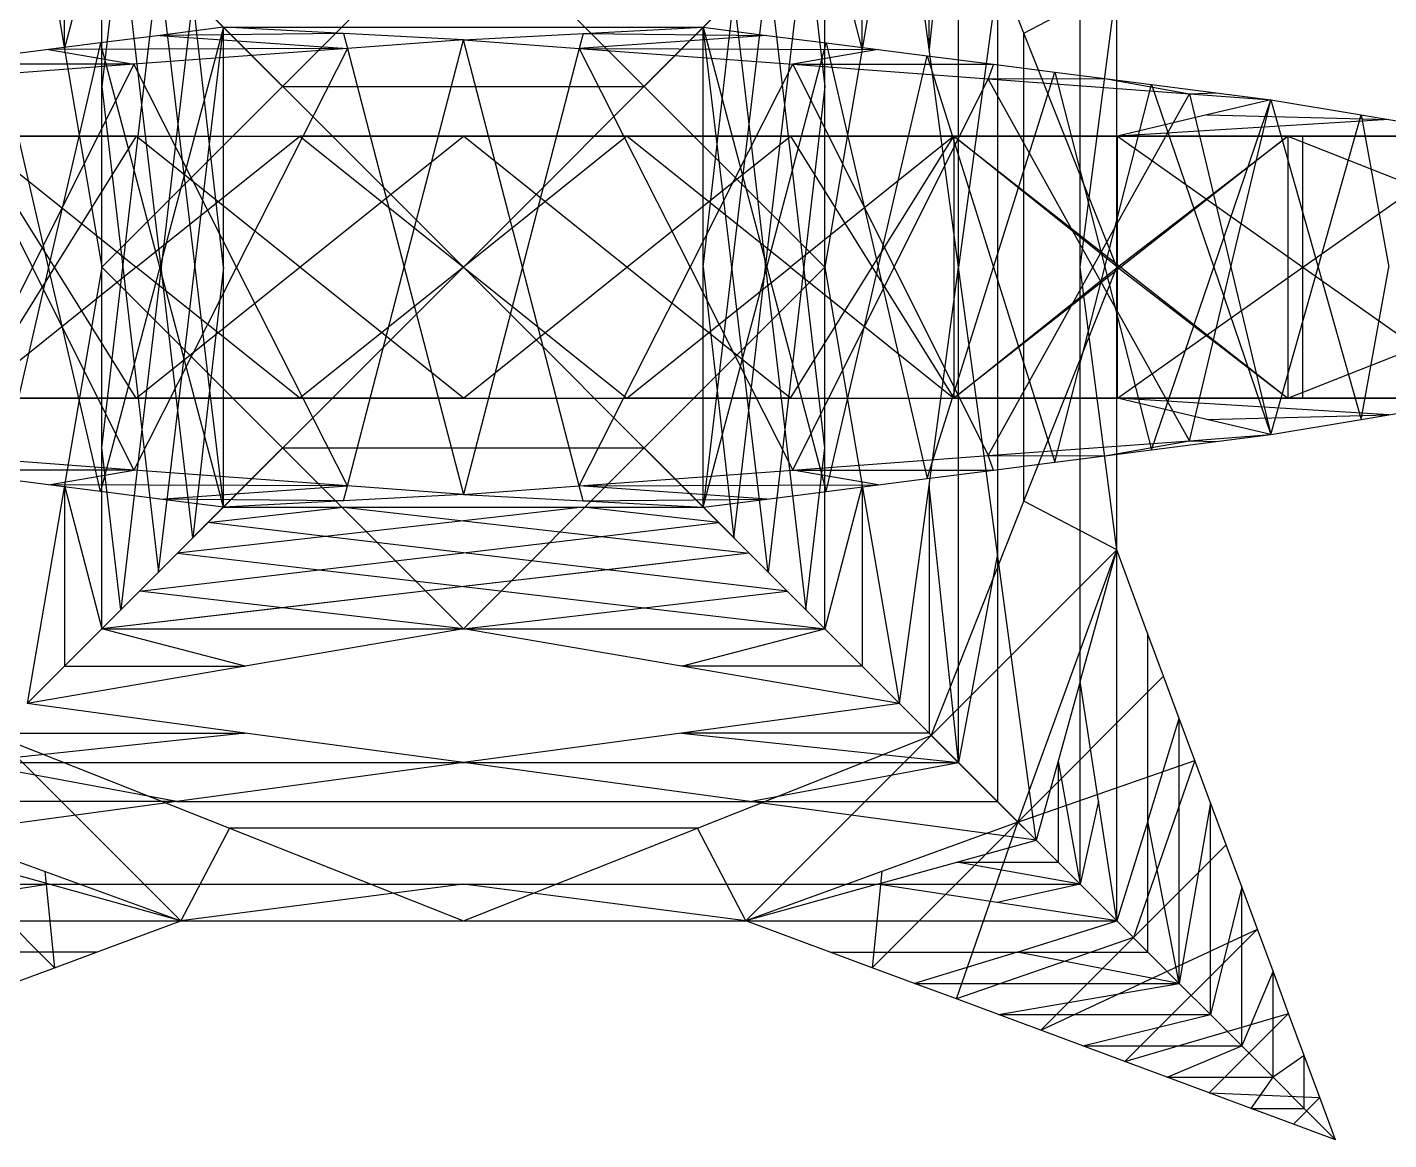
# Model space of a CAD drawing. Header units: millimetres. Extents: x -4.4 to 12.4, y 0 to 8.
# Drawn here: x 2 to 8.24, y 0 to 5.1 of the extents above; entities that cross this region are included whole.
import ezdxf

# ---------------------------------------------------------------- set-up
doc = ezdxf.new("R2010")
doc.units = ezdxf.units.MM
for name, color, linetype in [('Cabeça - Diagonais Horizontais', 12, 'Continuous'), ('Cabeça - Diagonais Verticais', 10, 'Continuous'), ('Cabeça - Montantes', 11, 'Continuous'), ('Extensão - Diagonais Horizontais', 42, 'Continuous'), ('Extensão - Diagonais Verticais', 30, 'Continuous'), ('Extensão - Montantes', 41, 'Continuous'), ('Para Raios - Montantes', 61, 'Continuous'), ('Pés - Diagonais Verticais', 94, 'Continuous'), ('Pés - Montantes', 110, 'Continuous'), ('Tronco - Diagonais Horizontais', 190, 'Continuous'), ('Tronco - Diagonais Verticais', 222, 'Continuous'), ('Tronco - Montantes', 191, 'Continuous')]:
    doc.layers.add(name, color=color, linetype=linetype)

msp = doc.modelspace()

# ---------------------------------------------------------------- linework, layer by layer
at = {"layer": 'Cabeça - Diagonais Horizontais'}
for p, q in [((1.75, 4.6, 36), (2.5, 4, 36)), ((2.125, 4, 37), (1.75, 4.6, 37)), ((2.5, 4.6, 37), (2.125, 4, 37)), ((2.5, 4, 36), (3.25, 4.6, 36)), ((3.25, 4, 37), (2.5, 4.6, 37)), ((3.25, 4.6, 36), (4, 4, 36)), ((3.25, 4, 37), (4, 4.6, 37)), ((4.75, 4.6, 36), (4, 4, 36)), ((4.75, 4, 37), (4, 4.6, 37)), ((5.5, 4, 36), (4.75, 4.6, 36)), ((4.75, 4, 37), (5.5, 4.6, 37)), ((6.25, 4.6, 36), (5.5, 4, 36)), ((5.5, 4.6, 37), (5.875, 4, 37)), ((5.875, 4, 37), (6.25, 4.6, 37)), ((6.25, 4.6, 36), (6.25, 3.4, 36)), ((7, 4, 36), (6.25, 4.6, 36)), ((6.25, 4.6, 37), (7.0158, 4, 37.1286)), ((7, 4.6, 36), (7.85, 4, 36)), ((7.7815, 4.6, 37.2573), (7.0158, 4, 37.1286)), ((7.7815, 4.6, 37.2573), (7.7815, 3.4, 37.2573)), ((7.85, 4, 36), (8.7, 4.6, 36)), ((7.85, 4, 36), (7.85, 4.6, 36)), ((2.5, 4, 36), (1.75, 3.4, 36)), ((2.125, 4, 37), (1.75, 3.4, 37)), ((2.5, 3.4, 37), (2.125, 4, 37)), ((3.25, 3.4, 36), (2.5, 4, 36)), ((2.5, 3.4, 37), (3.25, 4, 37)), ((4, 4, 36), (3.25, 3.4, 36)), ((4, 3.4, 37), (3.25, 4, 37)), ((4, 4, 36), (4.75, 3.4, 36)), ((4, 3.4, 37), (4.75, 4, 37)), ((4.75, 3.4, 36), (5.5, 4, 36)), ((5.5, 3.4, 37), (4.75, 4, 37)), ((5.5, 4, 36), (6.25, 3.4, 36)), ((5.5, 3.4, 37), (5.875, 4, 37)), ((5.875, 4, 37), (6.25, 3.4, 37)), ((6.25, 3.4, 36), (7, 4, 36)), ((7.0158, 4, 37.1286), (6.25, 3.4, 37)), ((7, 3.4, 36), (7.85, 4, 36)), ((7.0158, 4, 37.1286), (7.7815, 3.4, 37.2573)), ((7.85, 4, 36), (8.7, 3.4, 36)), ((7.85, 3.4, 36), (7.85, 4, 36))]:
    msp.add_line(p, q, dxfattribs=at)
at = {"layer": 'Cabeça - Diagonais Horizontais', "extrusion": (-1, 7.68616e-16, -7.58979e-16)}
for p, q in [((7, 4, 36), (7, 4.6, 36)), ((7, 3.4, 36), (7, 4, 36))]:
    msp.add_line(p, q, dxfattribs=at)
at = {"layer": 'Cabeça - Diagonais Verticais'}
for p, q in [((2.9, 5.1, 26), (2.6083, 4, 26.7449)), ((3.45, 5.071, 26.5809), (2.6083, 5.0628, 26.7449)), ((2.6083, 5.0628, 26.7449), (3.4684, 5.0025, 27.9492)), ((2.9, 5.1, 26), (2.9, 5.1, 26)), ((3.45, 5.071, 26.5809), (3.4684, 5.0025, 27.9492)), ((4.55, 5.071, 26.5809), (4.5316, 5.0025, 27.9492)), ((5.3917, 5.0628, 26.7449), (4.5316, 5.0025, 27.9492)), ((4.55, 5.071, 26.5809), (5.3917, 5.0628, 26.7449)), ((5.1, 5.1, 26), (5.3917, 4, 26.7449)), ((2.3356, 5.0279, 27.441), (2.0977, 4, 28.0485)), ((3.4684, 5.0025, 27.9492), (2.0977, 4.9976, 28.0485)), ((2.0977, 4.9976, 28.0485), (2.489, 4.93, 29.3995)), ((2.6083, 4, 26.7449), (2.3356, 5.0279, 27.441)), ((3.4684, 5.0025, 27.9492), (2.9603, 4, 28.7016)), ((3.4684, 5.0025, 27.9492), (3.7291, 4, 27.5631)), ((3.7291, 4, 27.5631), (4, 5.0419, 27.1619)), ((4.2709, 4, 27.5631), (4, 5.0419, 27.1619)), ((4.5316, 5.0025, 27.9492), (4.2709, 4, 27.5631)), ((4.5316, 5.0025, 27.9492), (5.9023, 4.9976, 28.0485)), ((4.5316, 5.0025, 27.9492), (5.0397, 4, 28.7016)), ((5.3917, 4, 26.7449), (5.6644, 5.0279, 27.441)), ((5.9023, 4.9976, 28.0485), (5.511, 4.93, 29.3995)), ((5.6644, 5.0279, 27.441), (5.9023, 4, 28.0485)), ((2.0977, 4, 28.0485), (1.8734, 4.9689, 28.6211)), ((5.9023, 4, 28.0485), (6.1266, 4.9689, 28.6211)), ((6.1266, 4.9689, 28.6211), (6.4311, 4, 29.3986)), ((2.489, 4.93, 29.3995), (1.5689, 4.9301, 29.3986)), ((2.489, 4.93, 29.3995), (2.0248, 4, 30.087)), ((2.9603, 4, 28.7016), (2.489, 4.93, 29.3995)), ((5.0397, 4, 28.7016), (5.511, 4.93, 29.3995)), ((5.511, 4.93, 29.3995), (6.4311, 4.9301, 29.3986)), ((5.511, 4.93, 29.3995), (5.9752, 4, 30.087)), ((6.4311, 4.9301, 29.3986), (6.4064, 4.8637, 30.7255)), ((6.4311, 4, 29.3986), (6.7121, 4.8942, 30.1162)), ((6.7121, 4.8942, 30.1162), (6.9417, 4, 30.7022)), ((2.0248, 4, 30.087), (1.5936, 4.8637, 30.7255)), ((5.9752, 4, 30.087), (6.4064, 4.8637, 30.7255)), ((6.4064, 4.8637, 30.7255), (6.9417, 4.8649, 30.7022)), ((6.8871, 4, 31.4374), (6.4064, 4.8637, 30.7255)), ((6.9417, 4.8649, 30.7022), (7.3297, 4.7954, 32.093)), ((6.9417, 4, 30.7022), (7.1566, 4.8374, 31.2511)), ((7.1566, 4.8374, 31.2511), (7.4415, 4, 31.9784)), ((6.8871, 4, 31.4374), (7.3297, 4.7954, 32.093)), ((7.3297, 4.7954, 32.093), (7.4522, 4.7997, 32.0058)), ((7.3297, 4.7954, 32.093), (7.5195, 4, 32.3739)), ((7.4415, 4, 31.9784), (7.7026, 4.7677, 32.6451)), ((7.5195, 4, 32.3739), (7.7026, 4.7677, 32.6451)), ((7.7026, 4.7677, 32.6451), (7.9202, 4, 33.3771)), ((7.41, 4.6979, 34.0425), (8.244, 4.6767, 34.4663)), ((7.9202, 4, 33.3771), (8.118, 4.6979, 34.0425)), ((8.118, 4.6979, 34.0425), (8.244, 4, 34.4663)), ((8.244, 4.6767, 34.4663), (7, 4.6, 36)), ((7, 4, 36), (7.7815, 4.6, 37.2573)), ((2.0248, 4, 30.087), (1.5936, 3.1363, 30.7255)), ((2.0977, 4, 28.0485), (1.8734, 3.0311, 28.6211)), ((2.489, 3.07, 29.3995), (2.0248, 4, 30.087)), ((2.3356, 2.9721, 27.441), (2.0977, 4, 28.0485)), ((2.6083, 4, 26.7449), (2.3356, 2.9721, 27.441)), ((2.9603, 4, 28.7016), (2.489, 3.07, 29.3995)), ((2.9, 2.9, 26), (2.6083, 4, 26.7449)), ((3.4684, 2.9975, 27.9492), (2.9603, 4, 28.7016)), ((3.4684, 2.9975, 27.9492), (3.7291, 4, 27.5631)), ((3.7291, 4, 27.5631), (4, 2.9581, 27.1619)), ((4.2709, 4, 27.5631), (4, 2.9581, 27.1619)), ((4.5316, 2.9975, 27.9492), (4.2709, 4, 27.5631)), ((4.5316, 2.9975, 27.9492), (5.0397, 4, 28.7016)), ((5.0397, 4, 28.7016), (5.511, 3.07, 29.3995)), ((5.1, 2.9, 26), (5.3917, 4, 26.7449)), ((5.3917, 4, 26.7449), (5.6644, 2.9721, 27.441)), ((5.511, 3.07, 29.3995), (5.9752, 4, 30.087)), ((5.6644, 2.9721, 27.441), (5.9023, 4, 28.0485)), ((5.9023, 4, 28.0485), (6.1266, 3.0311, 28.6211)), ((5.9752, 4, 30.087), (6.4064, 3.1363, 30.7255)), ((6.1266, 3.0311, 28.6211), (6.4311, 4, 29.3986)), ((6.4064, 3.1363, 30.7255), (6.8871, 4, 31.4374)), ((6.4311, 4, 29.3986), (6.7121, 3.1058, 30.1162)), ((6.7121, 3.1058, 30.1162), (6.9417, 4, 30.7022)), ((7.3297, 3.2046, 32.093), (6.8871, 4, 31.4374)), ((6.9417, 4, 30.7022), (7.1566, 3.1626, 31.2511)), ((7, 4, 36), (7.7815, 3.4, 37.2573)), ((7.1566, 3.1626, 31.2511), (7.4415, 4, 31.9784)), ((7.3297, 3.2046, 32.093), (7.5195, 4, 32.3739)), ((7.4415, 4, 31.9784), (7.7026, 3.2323, 32.6451)), ((7.5195, 4, 32.3739), (7.7026, 3.2323, 32.6451)), ((7.7026, 3.2323, 32.6451), (7.9202, 4, 33.3771)), ((7.9202, 4, 33.3771), (8.118, 3.3021, 34.0425)), ((8.118, 3.3021, 34.0425), (8.244, 4, 34.4663)), ((8.244, 3.3233, 34.4663), (7, 3.4, 36)), ((7.41, 3.3021, 34.0425), (8.244, 3.3233, 34.4663)), ((6.9417, 3.1351, 30.7022), (7.3297, 3.2046, 32.093)), ((7.3297, 3.2046, 32.093), (7.4522, 3.2003, 32.0058)), ((6.4311, 3.0699, 29.3986), (6.4064, 3.1363, 30.7255)), ((6.4064, 3.1363, 30.7255), (6.9417, 3.1351, 30.7022)), ((2.489, 3.07, 29.3995), (1.5689, 3.0699, 29.3986)), ((2.0977, 3.0024, 28.0485), (2.489, 3.07, 29.3995)), ((5.9023, 3.0024, 28.0485), (5.511, 3.07, 29.3995)), ((5.511, 3.07, 29.3995), (6.4311, 3.0699, 29.3986)), ((3.4684, 2.9975, 27.9492), (2.0977, 3.0024, 28.0485)), ((2.6083, 2.9372, 26.7449), (3.4684, 2.9975, 27.9492)), ((3.45, 2.929, 26.5809), (3.4684, 2.9975, 27.9492)), ((4.5316, 2.9975, 27.9492), (5.9023, 3.0024, 28.0485)), ((5.3917, 2.9372, 26.7449), (4.5316, 2.9975, 27.9492)), ((4.55, 2.929, 26.5809), (4.5316, 2.9975, 27.9492)), ((3.45, 2.929, 26.5809), (2.6083, 2.9372, 26.7449)), ((4.55, 2.929, 26.5809), (5.3917, 2.9372, 26.7449)), ((2.9, 2.9, 26), (2.9, 2.9, 26))]:
    msp.add_line(p, q, dxfattribs=at)
at = {"layer": 'Cabeça - Diagonais Verticais', "extrusion": (5.46571e-16, 1, -2.22045e-16)}
for p, q in [((2.5, 4.6, 36), (1.75, 4.6, 37)), ((2.5, 4.6, 36), (3.25, 4.6, 37)), ((4, 4.6, 36), (3.25, 4.6, 37))]:
    msp.add_line(p, q, dxfattribs=at)
at = {"layer": 'Cabeça - Diagonais Verticais', "extrusion": (-5.46571e-16, 1, -2.22045e-16)}
for p, q in [((4, 4.6, 36), (4.75, 4.6, 37)), ((5.5, 4.6, 36), (4.75, 4.6, 37)), ((5.5, 4.6, 36), (6.25, 4.6, 37)), ((7, 4.6, 36), (6.25, 4.6, 37)), ((7.7815, 4.6, 37.2573), (7, 4.6, 36)), ((9.1417, 4.6, 37.4857), (7.7815, 4.6, 37.2573)), ((8.7, 4.6, 36), (7.7815, 4.6, 37.2573))]:
    msp.add_line(p, q, dxfattribs=at)
at = {"layer": 'Cabeça - Diagonais Verticais', "extrusion": (5.46571e-16, -1, -2.22045e-16)}
for p, q in [((2.5, 3.4, 36), (1.75, 3.4, 37)), ((2.5, 3.4, 36), (3.25, 3.4, 37)), ((4, 3.4, 36), (3.25, 3.4, 37))]:
    msp.add_line(p, q, dxfattribs=at)
at = {"layer": 'Cabeça - Diagonais Verticais', "extrusion": (-5.46571e-16, -1, -2.22045e-16)}
for p, q in [((4, 3.4, 36), (4.75, 3.4, 37)), ((5.5, 3.4, 36), (4.75, 3.4, 37)), ((5.5, 3.4, 36), (6.25, 3.4, 37)), ((7, 3.4, 36), (6.25, 3.4, 37)), ((7.7815, 3.4, 37.2573), (7, 3.4, 36)), ((9.1417, 3.4, 37.4857), (7.7815, 3.4, 37.2573)), ((8.7, 3.4, 36), (7.7815, 3.4, 37.2573))]:
    msp.add_line(p, q, dxfattribs=at)
at = {"layer": 'Cabeça - Montantes'}
for p, q in [((2.6083, 5.0628, 26.7449), (2.3356, 5.0279, 27.441)), ((2.9, 5.1, 26), (2.6083, 5.0628, 26.7449)), ((4, 5.0419, 27.1619), (2.9, 5.1, 26)), ((4, 5.0419, 27.1619), (5.1, 5.1, 26)), ((5.1, 5.1, 26), (5.3917, 5.0628, 26.7449)), ((5.3917, 5.0628, 26.7449), (5.6644, 5.0279, 27.441)), ((2.0977, 4.9976, 28.0485), (1.8734, 4.9689, 28.6211)), ((2.3356, 5.0279, 27.441), (2.0977, 4.9976, 28.0485)), ((3.4684, 5.0025, 27.9492), (2.489, 4.93, 29.3995)), ((4, 5.0419, 27.1619), (3.4684, 5.0025, 27.9492)), ((4, 5.0419, 27.1619), (4.5316, 5.0025, 27.9492)), ((4.5316, 5.0025, 27.9492), (5.511, 4.93, 29.3995)), ((5.6644, 5.0279, 27.441), (5.9023, 4.9976, 28.0485)), ((5.9023, 4.9976, 28.0485), (6.1266, 4.9689, 28.6211)), ((6.1266, 4.9689, 28.6211), (6.4311, 4.9301, 29.3986)), ((2.489, 4.93, 29.3995), (1.5936, 4.8637, 30.7255)), ((5.511, 4.93, 29.3995), (6.4064, 4.8637, 30.7255)), ((6.4311, 4.9301, 29.3986), (6.7121, 4.8942, 30.1162)), ((6.7121, 4.8942, 30.1162), (6.9417, 4.8649, 30.7022)), ((6.4064, 4.8637, 30.7255), (7.3297, 4.7954, 32.093)), ((6.9417, 4.8649, 30.7022), (7.1566, 4.8374, 31.2511)), ((7.1566, 4.8374, 31.2511), (7.4522, 4.7997, 32.0058)), ((7.3297, 4.7954, 32.093), (7.7026, 4.7677, 32.6451)), ((7.7026, 4.7677, 32.6451), (7.41, 4.6979, 34.0425)), ((7.4522, 4.7997, 32.0058), (7.7026, 4.7677, 32.6451)), ((7.7026, 4.7677, 32.6451), (8.118, 4.6979, 34.0425)), ((7.41, 4.6979, 34.0425), (7, 4.6, 36)), ((8.118, 4.6979, 34.0425), (8.244, 4.6767, 34.4663)), ((8.244, 4.6767, 34.4663), (8.3626, 4.6567, 34.8652)), ((1.75, 4.6, 36), (2.5, 4.6, 36)), ((2.5, 4.6, 36), (3.25, 4.6, 36)), ((3.25, 4.6, 36), (4, 4.6, 36)), ((4, 4.6, 36), (4.75, 4.6, 36)), ((4.75, 4.6, 36), (5.5, 4.6, 36)), ((5.5, 4.6, 36), (6.25, 4.6, 36)), ((6.25, 4.6, 36), (7, 4.6, 36)), ((7, 4.6, 36), (7.85, 4.6, 36)), ((7.85, 4.6, 36), (8.7, 4.6, 36)), ((1.75, 3.4, 36), (2.5, 3.4, 36)), ((2.5, 3.4, 36), (3.25, 3.4, 36)), ((3.25, 3.4, 36), (4, 3.4, 36)), ((4, 3.4, 36), (4.75, 3.4, 36)), ((4.75, 3.4, 36), (5.5, 3.4, 36)), ((5.5, 3.4, 36), (6.25, 3.4, 36)), ((6.25, 3.4, 36), (7, 3.4, 36)), ((7.41, 3.3021, 34.0425), (7, 3.4, 36)), ((7, 3.4, 36), (7.85, 3.4, 36)), ((7.85, 3.4, 36), (8.7, 3.4, 36)), ((8.118, 3.3021, 34.0425), (8.244, 3.3233, 34.4663)), ((8.244, 3.3233, 34.4663), (8.3626, 3.3433, 34.8652)), ((7.7026, 3.2323, 32.6451), (7.41, 3.3021, 34.0425)), ((7.7026, 3.2323, 32.6451), (8.118, 3.3021, 34.0425)), ((6.4064, 3.1363, 30.7255), (7.3297, 3.2046, 32.093)), ((7.1566, 3.1626, 31.2511), (7.4522, 3.2003, 32.0058)), ((7.3297, 3.2046, 32.093), (7.7026, 3.2323, 32.6451)), ((7.4522, 3.2003, 32.0058), (7.7026, 3.2323, 32.6451)), ((2.489, 3.07, 29.3995), (1.5936, 3.1363, 30.7255)), ((5.511, 3.07, 29.3995), (6.4064, 3.1363, 30.7255)), ((6.7121, 3.1058, 30.1162), (6.9417, 3.1351, 30.7022)), ((6.9417, 3.1351, 30.7022), (7.1566, 3.1626, 31.2511)), ((3.4684, 2.9975, 27.9492), (2.489, 3.07, 29.3995)), ((4.5316, 2.9975, 27.9492), (5.511, 3.07, 29.3995)), ((6.1266, 3.0311, 28.6211), (6.4311, 3.0699, 29.3986)), ((6.4311, 3.0699, 29.3986), (6.7121, 3.1058, 30.1162)), ((2.0977, 3.0024, 28.0485), (1.8734, 3.0311, 28.6211)), ((2.3356, 2.9721, 27.441), (2.0977, 3.0024, 28.0485)), ((4, 2.9581, 27.1619), (3.4684, 2.9975, 27.9492)), ((4, 2.9581, 27.1619), (4.5316, 2.9975, 27.9492)), ((5.6644, 2.9721, 27.441), (5.9023, 3.0024, 28.0485)), ((5.9023, 3.0024, 28.0485), (6.1266, 3.0311, 28.6211)), ((2.6083, 2.9372, 26.7449), (2.3356, 2.9721, 27.441)), ((2.9, 2.9, 26), (2.6083, 2.9372, 26.7449)), ((4, 2.9581, 27.1619), (3.45, 2.929, 26.5809)), ((4, 2.9581, 27.1619), (4.55, 2.929, 26.5809)), ((5.1, 2.9, 26), (5.3917, 2.9372, 26.7449)), ((5.3917, 2.9372, 26.7449), (5.6644, 2.9721, 27.441)), ((3.45, 2.929, 26.5809), (2.9, 2.9, 26)), ((4.55, 2.929, 26.5809), (5.1, 2.9, 26))]:
    msp.add_line(p, q, dxfattribs=at)
at = {"layer": 'Cabeça - Montantes', "extrusion": (5.46571e-16, 1, -2.22045e-16)}
for p, q in [((1.75, 4.6, 37), (2.5, 4.6, 37)), ((2.5, 4.6, 37), (3.25, 4.6, 37)), ((3.25, 4.6, 37), (4, 4.6, 37))]:
    msp.add_line(p, q, dxfattribs=at)
at = {"layer": 'Cabeça - Montantes', "extrusion": (-5.46571e-16, 1, -2.22045e-16)}
for p, q in [((4.75, 4.6, 37), (4, 4.6, 37)), ((5.5, 4.6, 37), (4.75, 4.6, 37)), ((6.25, 4.6, 37), (5.5, 4.6, 37)), ((7.7815, 4.6, 37.2573), (6.25, 4.6, 37))]:
    msp.add_line(p, q, dxfattribs=at)
at = {"layer": 'Cabeça - Montantes', "extrusion": (-1.50568e-13, -1, -2.22045e-16)}
for p, q in [((2.5, 3.4, 37), (1.75, 3.4, 37)), ((3.25, 3.4, 37), (2.5, 3.4, 37)), ((4, 3.4, 37), (3.25, 3.4, 37))]:
    msp.add_line(p, q, dxfattribs=at)
at = {"layer": 'Cabeça - Montantes', "extrusion": (1.50568e-13, -1, -2.22045e-16)}
for p, q in [((4, 3.4, 37), (4.75, 3.4, 37)), ((4.75, 3.4, 37), (5.5, 3.4, 37)), ((5.5, 3.4, 37), (6.25, 3.4, 37))]:
    msp.add_line(p, q, dxfattribs=at)
at = {"layer": 'Cabeça - Montantes', "extrusion": (-5.46571e-16, -1, -2.22045e-16)}
msp.add_line((7.7815, 3.4, 37.2573), (6.25, 3.4, 37), dxfattribs=at)
at = {"layer": 'Extensão - Diagonais Horizontais'}
for p, q in [((6.5712, 5.0731, 9), (6.1462, 6.1462, 9)), ((2.3423, 5.6577, 21), (3.1712, 4.8288, 21)), ((4, 5.6577, 21), (3.1712, 4.8288, 21)), ((4.8288, 4.8288, 21), (4, 5.6577, 21)), ((4.8288, 4.8288, 21), (5.6577, 5.6577, 21)), ((6.5712, 5.0731, 9), (6.9962, 5.2962, 9)), ((6.9962, 4, 9), (6.5712, 5.0731, 9)), ((6.5712, 2.9269, 9), (6.5712, 5.0731, 9)), ((3.1712, 4.8288, 21), (2.3423, 4, 21)), ((3.1712, 4.8288, 21), (4.8288, 4.8288, 21)), ((5.6577, 4, 21), (4.8288, 4.8288, 21)), ((2.3423, 4, 21), (3.1712, 3.1712, 21)), ((4.8288, 3.1712, 21), (5.6577, 4, 21)), ((6.5712, 2.9269, 9), (6.9962, 4, 9)), ((3.1712, 3.1712, 21), (2.3423, 2.3423, 21)), ((3.1712, 3.1712, 21), (4, 2.3423, 21)), ((3.1712, 3.1712, 21), (4.8288, 3.1712, 21)), ((4, 2.3423, 21), (4.8288, 3.1712, 21)), ((4.8288, 3.1712, 21), (5.6577, 2.3423, 21)), ((6.1462, 1.8538, 9), (6.5712, 2.9269, 9)), ((6.9962, 2.7038, 9), (6.5712, 2.9269, 9)), ((6.1462, 1.8538, 9), (6.9962, 2.7038, 9)), ((1.8538, 1.8538, 9), (2.7038, 1.0038, 9)), ((1.8538, 1.8538, 9), (2.9269, 1.4288, 9)), ((5.0731, 1.4288, 9), (6.1462, 1.8538, 9)), ((5.2962, 1.0038, 9), (6.1462, 1.8538, 9)), ((6.9962, 1.0038, 9), (6.1462, 1.8538, 9)), ((2.9269, 1.4288, 9), (2.7038, 1.0038, 9)), ((2.9269, 1.4288, 9), (4, 1.0038, 9)), ((5.0731, 1.4288, 9), (2.9269, 1.4288, 9)), ((4, 1.0038, 9), (5.0731, 1.4288, 9)), ((5.2962, 1.0038, 9), (5.0731, 1.4288, 9))]:
    msp.add_line(p, q, dxfattribs=at)
at = {"layer": 'Extensão - Diagonais Verticais'}
for p, q in [((6.2712, 6.2712, 15.5), (6.1356, 5, 16.7154)), ((6.1356, 5, 16.7154), (6.1356, 6.1356, 16.7154)), ((2, 6, 17.9308), (2.1711, 5, 19.4654)), ((6, 6, 17.9308), (5.8289, 5, 19.4654)), ((6.1356, 5, 16.7154), (6, 6, 17.9308)), ((2.1711, 5, 19.4654), (2.1711, 5.8289, 19.4654)), ((5.8289, 5, 19.4654), (5.8289, 5.8289, 19.4654)), ((2.1711, 5, 19.4654), (2.3423, 5.6577, 21)), ((5.8289, 5, 19.4654), (5.6577, 5.6577, 21)), ((6.4492, 5.3137, 13.9034), (6.2712, 4, 15.5)), ((6.4492, 5.3137, 13.9034), (6.4492, 2.6863, 13.9034)), ((6.8288, 4, 10.5), (6.9962, 5.2962, 9)), ((2.1711, 5, 19.4654), (2.3423, 4, 21)), ((5.8289, 5, 19.4654), (5.6577, 4, 21)), ((6.2712, 4, 15.5), (6.1356, 5, 16.7154)), ((2.3423, 4, 21), (2.1711, 3, 19.4654)), ((5.6577, 4, 21), (5.8289, 3, 19.4654)), ((6.1356, 3, 16.7154), (6.2712, 4, 15.5)), ((6.4492, 2.6863, 13.9034), (6.2712, 4, 15.5)), ((6.9962, 2.7038, 9), (6.8288, 4, 10.5)), ((2.1711, 3, 19.4654), (2, 2, 17.9308)), ((2.1711, 3, 19.4654), (2.1711, 2.1711, 19.4654)), ((2.1711, 3, 19.4654), (2.3423, 2.3423, 21)), ((5.8289, 3, 19.4654), (5.6577, 2.3423, 21)), ((5.8289, 3, 19.4654), (6, 2, 17.9308)), ((5.8289, 3, 19.4654), (5.8289, 2.1711, 19.4654)), ((6, 2, 17.9308), (6.1356, 3, 16.7154)), ((6.2712, 1.7288, 15.5), (6.1356, 3, 16.7154)), ((6.1356, 3, 16.7154), (6.1356, 1.8644, 16.7154)), ((6.4492, 2.6863, 13.9034), (6.2712, 1.7288, 15.5)), ((6.6273, 1.3727, 12.3067), (6.4492, 2.6863, 13.9034)), ((6.4492, 2.6863, 13.9034), (6.4492, 1.5508, 13.9034)), ((6.8288, 2.1, 10.5), (6.9962, 2.7038, 9)), ((3, 2.1711, 19.4654), (2.3423, 2.3423, 21)), ((4, 2.3423, 21), (3, 2.1711, 19.4654)), ((5, 2.1711, 19.4654), (4, 2.3423, 21)), ((5, 2.1711, 19.4654), (5.6577, 2.3423, 21)), ((3, 2.1711, 19.4654), (2, 2, 17.9308)), ((2.1711, 2.1711, 19.4654), (3, 2.1711, 19.4654)), ((6, 2, 17.9308), (5, 2.1711, 19.4654)), ((5.8289, 2.1711, 19.4654), (5, 2.1711, 19.4654)), ((6.8288, 2.1, 10.5), (6.7281, 1.7363, 11.4034)), ((6.9125, 1.5519, 9.75), (6.8288, 2.1, 10.5)), ((3, 1.8644, 16.7154), (2, 2, 17.9308)), ((6, 2, 17.9308), (5, 1.8644, 16.7154)), ((3, 1.8644, 16.7154), (1.7288, 1.7288, 15.5)), ((1.8644, 1.8644, 16.7154), (3, 1.8644, 16.7154)), ((4, 1.7288, 15.5), (3, 1.8644, 16.7154)), ((5, 1.8644, 16.7154), (4, 1.7288, 15.5)), ((6.1356, 1.8644, 16.7154), (5, 1.8644, 16.7154)), ((5, 1.8644, 16.7154), (6.2712, 1.7288, 15.5)), ((2.6863, 1.5508, 13.9034), (1.7288, 1.7288, 15.5)), ((4, 1.7288, 15.5), (2.6863, 1.5508, 13.9034)), ((5.3137, 1.5508, 13.9034), (4, 1.7288, 15.5)), ((5.3137, 1.5508, 13.9034), (6.2712, 1.7288, 15.5)), ((6.7281, 1.7363, 11.4034), (6.6273, 1.3727, 12.3067)), ((6.7281, 1.7363, 11.4034), (6.8288, 1.1712, 10.5)), ((6.7281, 1.7363, 11.4034), (6.7281, 1.2719, 11.4034)), ((2.6863, 1.5508, 13.9034), (1.3727, 1.3727, 12.3067)), ((2.6863, 1.5508, 13.9034), (1.5508, 1.5508, 13.9034)), ((2.6863, 1.5508, 13.9034), (5.3137, 1.5508, 13.9034)), ((6.6273, 1.3727, 12.3067), (5.3137, 1.5508, 13.9034)), ((5.3137, 1.5508, 13.9034), (6.4492, 1.5508, 13.9034)), ((6.9125, 1.5519, 9.75), (6.8288, 1.1712, 10.5)), ((6.9962, 1.0038, 9), (6.9125, 1.5519, 9.75)), ((6.2637, 1.2719, 11.4034), (6.6273, 1.3727, 12.3067)), ((2.1, 1.1712, 10.5), (1.7363, 1.2719, 11.4034)), ((5.9, 1.1712, 10.5), (6.2637, 1.2719, 11.4034)), ((6.8288, 1.1712, 10.5), (6.2637, 1.2719, 11.4034)), ((6.2637, 1.2719, 11.4034), (6.7281, 1.2719, 11.4034)), ((2.1, 1.1712, 10.5), (1.5519, 1.0875, 9.75)), ((2.7038, 1.0038, 9), (2.1, 1.1712, 10.5)), ((4, 1.1712, 10.5), (2.7038, 1.0038, 9)), ((5.2962, 1.0038, 9), (4, 1.1712, 10.5)), ((5.9, 1.1712, 10.5), (5.2962, 1.0038, 9)), ((6.4481, 1.0875, 9.75), (5.9, 1.1712, 10.5)), ((6.8288, 1.1712, 10.5), (6.4481, 1.0875, 9.75)), ((6.9962, 1.0038, 9), (6.4481, 1.0875, 9.75))]:
    msp.add_line(p, q, dxfattribs=at)
at = {"layer": 'Extensão - Diagonais Verticais', "extrusion": (1, 7.68616e-16, -7.58979e-16)}
for p, q in [((6.8288, 4, 10.5), (6.8288, 5.9, 10.5)), ((6.8288, 2.1, 10.5), (6.8288, 4, 10.5)), ((6.8288, 1.1712, 10.5), (6.8288, 2.1, 10.5))]:
    msp.add_line(p, q, dxfattribs=at)
at = {"layer": 'Extensão - Diagonais Verticais', "extrusion": (5.46571e-16, 1, -2.22045e-16)}
for p, q in [((1.1712, 1.1712, 10.5), (2.1, 1.1712, 10.5)), ((2.1, 1.1712, 10.5), (4, 1.1712, 10.5)), ((4, 1.1712, 10.5), (5.9, 1.1712, 10.5)), ((5.9, 1.1712, 10.5), (6.8288, 1.1712, 10.5))]:
    msp.add_line(p, q, dxfattribs=at)
at = {"layer": 'Extensão - Montantes', "extrusion": (1, 7.68616e-16, -7.58979e-16)}
for p, q in [((6.2712, 4, 15.5), (6.2712, 6.2712, 15.5)), ((2.3423, 4, 21), (2.3423, 5.6577, 21)), ((5.6577, 4, 21), (5.6577, 5.6577, 21)), ((6.9962, 4, 9), (6.9962, 5.2962, 9)), ((2.3423, 2.3423, 21), (2.3423, 4, 21)), ((5.6577, 2.3423, 21), (5.6577, 4, 21)), ((6.2712, 1.7288, 15.5), (6.2712, 4, 15.5)), ((6.9962, 2.7038, 9), (6.9962, 4, 9)), ((6.9962, 1.0038, 9), (6.9962, 2.7038, 9))]:
    msp.add_line(p, q, dxfattribs=at)
at = {"layer": 'Extensão - Montantes'}
for p, q in [((2.3423, 2.3423, 21), (2.1711, 2.1711, 19.4654)), ((5.6577, 2.3423, 21), (5.8289, 2.1711, 19.4654)), ((2.1711, 2.1711, 19.4654), (2, 2, 17.9308)), ((5.8289, 2.1711, 19.4654), (6, 2, 17.9308)), ((6, 2, 17.9308), (6.1356, 1.8644, 16.7154)), ((6.1356, 1.8644, 16.7154), (6.2712, 1.7288, 15.5)), ((6.2712, 1.7288, 15.5), (6.4492, 1.5508, 13.9034)), ((6.4492, 1.5508, 13.9034), (6.6273, 1.3727, 12.3067)), ((6.6273, 1.3727, 12.3067), (6.7281, 1.2719, 11.4034)), ((6.7281, 1.2719, 11.4034), (6.8288, 1.1712, 10.5)), ((6.8288, 1.1712, 10.5), (6.9962, 1.0038, 9))]:
    msp.add_line(p, q, dxfattribs=at)
at = {"layer": 'Extensão - Montantes', "extrusion": (5.46571e-16, -1, -2.22045e-16)}
for p, q in [((2.3423, 2.3423, 21), (4, 2.3423, 21)), ((4, 2.3423, 21), (5.6577, 2.3423, 21))]:
    msp.add_line(p, q, dxfattribs=at)
at = {"layer": 'Extensão - Montantes', "extrusion": (5.46571e-16, 1, -2.22045e-16)}
for p, q in [((1.7288, 1.7288, 15.5), (4, 1.7288, 15.5)), ((4, 1.7288, 15.5), (6.2712, 1.7288, 15.5)), ((1.0038, 1.0038, 9), (2.7038, 1.0038, 9)), ((2.7038, 1.0038, 9), (4, 1.0038, 9)), ((4, 1.0038, 9), (5.2962, 1.0038, 9)), ((5.2962, 1.0038, 9), (6.9962, 1.0038, 9))]:
    msp.add_line(p, q, dxfattribs=at)
at = {"layer": 'Para Raios - Montantes'}
for p, q in [((7.7815, 4.6, 37.2573), (8.5734, 4.2871, 38.5312)), ((7.7815, 3.4, 37.2573), (8.5734, 3.7129, 38.5312))]:
    msp.add_line(p, q, dxfattribs=at)
at = {"layer": 'Pés - Diagonais Verticais'}
for p, q in [((6.5434, 1.4566, 7.0714), (6.9962, 2.7038, 9)), ((7.2113, 2.1245, 7.0714), (6.5434, 1.4566, 7.0714)), ((7.1396, 1.4604, 7.7143), (7.283, 1.9313, 6.4286)), ((6.5434, 1.4566, 7.0714), (7.3547, 1.7382, 5.7857)), ((7.3547, 1.7382, 5.7857), (7.0731, 0.9269, 4.5)), ((7.4264, 1.5451, 5.1429), (7.283, 0.717, 6.4286)), ((1.4566, 1.4566, 7.0714), (2.1245, 0.7887, 7.0714)), ((1.4566, 1.4566, 7.0714), (2.7038, 1.0038, 9)), ((6.5434, 1.4566, 7.0714), (5.2962, 1.0038, 9)), ((6.5434, 1.4566, 7.0714), (5.8755, 0.7887, 7.0714)), ((6.2618, 0.6453, 5.7857), (6.5434, 1.4566, 7.0714)), ((7.1396, 1.4604, 7.7143), (6.9962, 1.0038, 9)), ((7.283, 0.717, 6.4286), (7.1396, 1.4604, 7.7143)), ((7.4981, 1.3519, 4.5), (7.0731, 0.9269, 4.5)), ((2.0802, 1.2302, 8.0357), (2.1245, 0.7887, 7.0714)), ((5.9198, 1.2302, 8.0357), (5.8755, 0.7887, 7.0714)), ((7.5698, 1.1588, 3.8571), (7.4264, 0.5736, 5.1429)), ((6.5396, 0.8604, 7.7143), (6.9962, 1.0038, 9)), ((6.6481, 0.5019, 4.5), (7.6415, 0.9657, 3.2143)), ((7.0343, 0.3585, 3.2143), (7.6415, 0.9657, 3.2143)), ((7.0731, 0.9269, 4.5), (6.2618, 0.6453, 5.7857)), ((7.0731, 0.9269, 4.5), (6.6481, 0.5019, 4.5)), ((6.5396, 0.8604, 7.7143), (6.0687, 0.717, 6.4286)), ((7.283, 0.717, 6.4286), (6.5396, 0.8604, 7.7143)), ((7.7132, 0.7725, 2.5714), (7.5698, 0.4302, 3.8571)), ((6.4549, 0.5736, 5.1429), (7.283, 0.717, 6.4286)), ((6.8412, 0.4302, 3.8571), (7.4264, 0.5736, 5.1429)), ((7.0343, 0.3585, 3.2143), (7.7849, 0.5794, 1.9286)), ((7.7849, 0.5794, 1.9286), (7.4206, 0.2151, 1.9286)), ((7.2275, 0.2868, 2.5714), (7.5698, 0.4302, 3.8571)), ((7.8566, 0.3863, 1.2857), (7.7132, 0.2868, 2.5714)), ((7.6137, 0.1434, 1.2857), (7.7132, 0.2868, 2.5714)), ((7.4206, 0.2151, 1.9286), (7.9283, 0.1931, 0.6429)), ((7.8069, 0.0717, 0.6429), (7.9283, 0.1931, 0.6429))]:
    msp.add_line(p, q, dxfattribs=at)
at = {"layer": 'Pés - Diagonais Verticais', "extrusion": (1, 3.32117e-15, -7.58979e-16)}
for p, q in [((7.1396, 1.4604, 7.7143), (7.1396, 2.3176, 7.7143)), ((7.283, 0.717, 6.4286), (7.283, 1.9313, 6.4286)), ((7.4264, 0.5736, 5.1429), (7.4264, 1.5451, 5.1429)), ((7.1396, 0.8604, 7.7143), (7.1396, 1.4604, 7.7143)), ((7.5698, 0.4302, 3.8571), (7.5698, 1.1588, 3.8571)), ((7.7132, 0.2868, 2.5714), (7.7132, 0.7725, 2.5714)), ((7.8566, 0.1434, 1.2857), (7.8566, 0.3863, 1.2857))]:
    msp.add_line(p, q, dxfattribs=at)
at = {"layer": 'Pés - Diagonais Verticais', "extrusion": (-3.09913e-15, -1, -2.22045e-16)}
msp.add_line((2.3176, 0.8604, 7.7143), (1.4604, 0.8604, 7.7143), dxfattribs=at)
at = {"layer": 'Pés - Diagonais Verticais', "extrusion": (3.09913e-15, -1, -2.22045e-16)}
for p, q in [((5.6824, 0.8604, 7.7143), (6.5396, 0.8604, 7.7143)), ((6.5396, 0.8604, 7.7143), (7.1396, 0.8604, 7.7143)), ((6.0687, 0.717, 6.4286), (7.283, 0.717, 6.4286)), ((6.4549, 0.5736, 5.1429), (7.4264, 0.5736, 5.1429)), ((6.8412, 0.4302, 3.8571), (7.5698, 0.4302, 3.8571)), ((7.2275, 0.2868, 2.5714), (7.7132, 0.2868, 2.5714)), ((7.6137, 0.1434, 1.2857), (7.8566, 0.1434, 1.2857))]:
    msp.add_line(p, q, dxfattribs=at)
at = {"layer": 'Pés - Montantes'}
for p, q in [((7.1396, 2.3176, 7.7143), (6.9962, 2.7038, 9)), ((7.2113, 2.1245, 7.0714), (7.1396, 2.3176, 7.7143)), ((7.283, 1.9313, 6.4286), (7.2113, 2.1245, 7.0714)), ((7.3547, 1.7382, 5.7857), (7.283, 1.9313, 6.4286)), ((7.4264, 1.5451, 5.1429), (7.3547, 1.7382, 5.7857)), ((7.4981, 1.3519, 4.5), (7.4264, 1.5451, 5.1429)), ((7.5698, 1.1588, 3.8571), (7.4981, 1.3519, 4.5)), ((7.6415, 0.9657, 3.2143), (7.5698, 1.1588, 3.8571)), ((2.3176, 0.8604, 7.7143), (2.7038, 1.0038, 9)), ((5.6824, 0.8604, 7.7143), (5.2962, 1.0038, 9)), ((6.9962, 1.0038, 9), (7.1396, 0.8604, 7.7143)), ((7.7132, 0.7725, 2.5714), (7.6415, 0.9657, 3.2143)), ((2.1245, 0.7887, 7.0714), (2.3176, 0.8604, 7.7143)), ((5.8755, 0.7887, 7.0714), (5.6824, 0.8604, 7.7143)), ((7.1396, 0.8604, 7.7143), (7.283, 0.717, 6.4286)), ((1.9313, 0.717, 6.4286), (2.1245, 0.7887, 7.0714)), ((6.0687, 0.717, 6.4286), (5.8755, 0.7887, 7.0714)), ((7.7849, 0.5794, 1.9286), (7.7132, 0.7725, 2.5714)), ((6.2618, 0.6453, 5.7857), (6.0687, 0.717, 6.4286)), ((7.283, 0.717, 6.4286), (7.4264, 0.5736, 5.1429)), ((6.4549, 0.5736, 5.1429), (6.2618, 0.6453, 5.7857)), ((6.6481, 0.5019, 4.5), (6.4549, 0.5736, 5.1429)), ((7.4264, 0.5736, 5.1429), (7.5698, 0.4302, 3.8571)), ((7.8566, 0.3863, 1.2857), (7.7849, 0.5794, 1.9286)), ((6.8412, 0.4302, 3.8571), (6.6481, 0.5019, 4.5)), ((7.0343, 0.3585, 3.2143), (6.8412, 0.4302, 3.8571)), ((7.5698, 0.4302, 3.8571), (7.7132, 0.2868, 2.5714)), ((7.9283, 0.1931, 0.6429), (7.8566, 0.3863, 1.2857)), ((7.2275, 0.2868, 2.5714), (7.0343, 0.3585, 3.2143)), ((7.4206, 0.2151, 1.9286), (7.2275, 0.2868, 2.5714)), ((7.7132, 0.2868, 2.5714), (7.8566, 0.1434, 1.2857)), ((7.6137, 0.1434, 1.2857), (7.4206, 0.2151, 1.9286)), ((8, 0), (7.9283, 0.1931, 0.6429)), ((7.8069, 0.0717, 0.6429), (7.6137, 0.1434, 1.2857)), ((7.8566, 0.1434, 1.2857), (8, 0)), ((8, 0), (7.8069, 0.0717, 0.6429))]:
    msp.add_line(p, q, dxfattribs=at)
at = {"layer": 'Tronco - Diagonais Horizontais'}
for p, q in [((2.9, 5.1, 26), (4, 4, 26)), ((4, 4, 26), (5.1, 5.1, 26)), ((2.9, 2.9, 26), (4, 4, 26)), ((4, 4, 26), (5.1, 2.9, 26))]:
    msp.add_line(p, q, dxfattribs=at)
at = {"layer": 'Tronco - Diagonais Verticais'}
for p, q in [((2.429, 5.571, 21.777), (2.3423, 4.8288, 21)), ((2.5261, 4.7447, 22.6474), (2.429, 5.571, 21.777)), ((5.4739, 4.7447, 22.6474), (5.571, 5.571, 21.777)), ((5.571, 5.571, 21.777), (5.6577, 4.8288, 21)), ((2.5261, 4.7447, 22.6474), (2.6023, 5.3977, 23.3311)), ((2.6023, 5.3977, 23.3311), (2.6907, 4.6564, 24.1232)), ((5.3977, 5.3977, 23.3311), (5.3093, 4.6564, 24.1232)), ((5.4739, 4.7447, 22.6474), (5.3977, 5.3977, 23.3311)), ((2.7593, 5.2407, 24.7387), (2.6907, 4.6564, 24.1232)), ((2.8361, 4.5637, 25.4269), (2.7593, 5.2407, 24.7387)), ((5.1639, 4.5637, 25.4269), (5.2407, 5.2407, 24.7387)), ((5.2407, 5.2407, 24.7387), (5.3093, 4.6564, 24.1232)), ((2.8361, 4.5637, 25.4269), (2.9, 5.1, 26)), ((5.1639, 4.5637, 25.4269), (5.1, 5.1, 26)), ((2.3423, 4.8288, 21), (2.4391, 4, 21.8678)), ((5.6577, 4.8288, 21), (5.5609, 4, 21.8678)), ((2.4391, 4, 21.8678), (2.5261, 4.7447, 22.6474)), ((2.6136, 4, 23.4319), (2.5261, 4.7447, 22.6474)), ((5.3864, 4, 23.4319), (5.4739, 4.7447, 22.6474)), ((5.5609, 4, 21.8678), (5.4739, 4.7447, 22.6474)), ((2.6907, 4.6564, 24.1232), (2.6136, 4, 23.4319)), ((2.6907, 4.6564, 24.1232), (2.7689, 4, 24.8246)), ((5.3093, 4.6564, 24.1232), (5.2311, 4, 24.8246)), ((5.3093, 4.6564, 24.1232), (5.3864, 4, 23.4319)), ((2.7689, 4, 24.8246), (2.8361, 4.5637, 25.4269)), ((2.9, 4, 26), (2.8361, 4.5637, 25.4269)), ((5.1, 4, 26), (5.1639, 4.5637, 25.4269)), ((5.2311, 4, 24.8246), (5.1639, 4.5637, 25.4269)), ((2.3423, 3.1712, 21), (2.4391, 4, 21.8678)), ((2.4391, 4, 21.8678), (2.5261, 3.2553, 22.6474)), ((2.6136, 4, 23.4319), (2.5261, 3.2553, 22.6474)), ((2.6907, 3.3436, 24.1232), (2.6136, 4, 23.4319)), ((2.6907, 3.3436, 24.1232), (2.7689, 4, 24.8246)), ((2.9, 4, 26), (2.7593, 2.7593, 24.7387)), ((2.7689, 4, 24.8246), (2.8361, 3.4363, 25.4269)), ((5.1, 4, 26), (5.2407, 2.7593, 24.7387)), ((5.2311, 4, 24.8246), (5.1639, 3.4363, 25.4269)), ((5.3093, 3.3436, 24.1232), (5.2311, 4, 24.8246)), ((5.3093, 3.3436, 24.1232), (5.3864, 4, 23.4319)), ((5.3864, 4, 23.4319), (5.4739, 3.2553, 22.6474)), ((5.5609, 4, 21.8678), (5.4739, 3.2553, 22.6474)), ((5.6577, 3.1712, 21), (5.5609, 4, 21.8678)), ((2.8361, 3.4363, 25.4269), (2.9, 2.9, 26)), ((5.1639, 3.4363, 25.4269), (5.1, 2.9, 26)), ((2.6023, 2.6023, 23.3311), (2.6907, 3.3436, 24.1232)), ((2.7593, 2.7593, 24.7387), (2.6907, 3.3436, 24.1232)), ((5.2407, 2.7593, 24.7387), (5.3093, 3.3436, 24.1232)), ((5.3977, 2.6023, 23.3311), (5.3093, 3.3436, 24.1232)), ((2.5261, 3.2553, 22.6474), (2.429, 2.429, 21.777)), ((2.5261, 3.2553, 22.6474), (2.6023, 2.6023, 23.3311)), ((5.4739, 3.2553, 22.6474), (5.3977, 2.6023, 23.3311)), ((5.4739, 3.2553, 22.6474), (5.571, 2.429, 21.777)), ((2.429, 2.429, 21.777), (2.3423, 3.1712, 21)), ((5.571, 2.429, 21.777), (5.6577, 3.1712, 21)), ((2.8297, 2.8297, 25.3694), (3.45, 2.9, 26)), ((3.45, 2.9, 26), (4, 2.8376, 25.4409)), ((4.55, 2.9, 26), (4, 2.8376, 25.4409)), ((5.1703, 2.8297, 25.3694), (4.55, 2.9, 26)), ((3.368, 2.766, 24.7984), (2.8297, 2.8297, 25.3694)), ((4, 2.8376, 25.4409), (3.368, 2.766, 24.7984)), ((4, 2.8376, 25.4409), (4.632, 2.766, 24.7984)), ((4.632, 2.766, 24.7984), (5.1703, 2.8297, 25.3694)), ((3.368, 2.766, 24.7984), (2.689, 2.689, 24.1081)), ((4, 2.6912, 24.1282), (3.368, 2.766, 24.7984)), ((4, 2.6912, 24.1282), (4.632, 2.766, 24.7984)), ((4.632, 2.766, 24.7984), (5.311, 2.689, 24.1081)), ((5.311, 2.689, 24.1081), (2.3423, 2.3423, 21)), ((2.689, 2.689, 24.1081), (3.3392, 2.6131, 23.4274)), ((3.3392, 2.6131, 23.4274), (4, 2.6912, 24.1282)), ((4.6608, 2.6131, 23.4274), (4, 2.6912, 24.1282)), ((5.311, 2.689, 24.1081), (4.6608, 2.6131, 23.4274)), ((2.5156, 2.5156, 22.554), (3.3392, 2.6131, 23.4274)), ((3.3392, 2.6131, 23.4274), (4, 2.5359, 22.7355)), ((4.6608, 2.6131, 23.4274), (4, 2.5359, 22.7355)), ((5.4844, 2.5156, 22.554), (4.6608, 2.6131, 23.4274)), ((3.1712, 2.4391, 21.8678), (2.5156, 2.5156, 22.554)), ((4, 2.5359, 22.7355), (3.1712, 2.4391, 21.8678)), ((4, 2.5359, 22.7355), (4.8288, 2.4391, 21.8678)), ((4.8288, 2.4391, 21.8678), (5.4844, 2.5156, 22.554)), ((3.1712, 2.4391, 21.8678), (2.3423, 2.3423, 21)), ((4, 2.3423, 21), (3.1712, 2.4391, 21.8678)), ((4, 2.3423, 21), (4.8288, 2.4391, 21.8678)), ((4.8288, 2.4391, 21.8678), (5.6577, 2.3423, 21))]:
    msp.add_line(p, q, dxfattribs=at)
at = {"layer": 'Tronco - Montantes'}
for p, q in [((2.9, 5.1, 26), (2.8297, 5.1703, 25.3694)), ((5.1, 5.1, 26), (5.1703, 5.1703, 25.3694)), ((2.9, 2.9, 26), (2.8297, 2.8297, 25.3694)), ((5.1, 2.9, 26), (5.1703, 2.8297, 25.3694)), ((2.8297, 2.8297, 25.3694), (2.7593, 2.7593, 24.7387)), ((5.1703, 2.8297, 25.3694), (5.2407, 2.7593, 24.7387)), ((2.7593, 2.7593, 24.7387), (2.689, 2.689, 24.1081)), ((5.2407, 2.7593, 24.7387), (5.311, 2.689, 24.1081)), ((2.689, 2.689, 24.1081), (2.6023, 2.6023, 23.3311)), ((5.311, 2.689, 24.1081), (5.3977, 2.6023, 23.3311)), ((2.6023, 2.6023, 23.3311), (2.5156, 2.5156, 22.554)), ((5.3977, 2.6023, 23.3311), (5.4844, 2.5156, 22.554)), ((2.5156, 2.5156, 22.554), (2.429, 2.429, 21.777)), ((5.4844, 2.5156, 22.554), (5.571, 2.429, 21.777)), ((2.429, 2.429, 21.777), (2.3423, 2.3423, 21)), ((5.571, 2.429, 21.777), (5.6577, 2.3423, 21))]:
    msp.add_line(p, q, dxfattribs=at)
at = {"layer": 'Tronco - Montantes', "extrusion": (1, 7.68616e-16, -7.58979e-16)}
for p, q in [((2.9, 4, 26), (2.9, 5.1, 26)), ((5.1, 4, 26), (5.1, 5.1, 26)), ((2.9, 2.9, 26), (2.9, 4, 26)), ((5.1, 2.9, 26), (5.1, 4, 26))]:
    msp.add_line(p, q, dxfattribs=at)
at = {"layer": 'Tronco - Montantes', "extrusion": (5.46571e-16, -1, -2.22045e-16)}
for p, q in [((2.9, 5.1, 26), (3.45, 5.1, 26)), ((3.45, 5.1, 26), (4.55, 5.1, 26)), ((4.55, 5.1, 26), (5.1, 5.1, 26)), ((2.9, 2.9, 26), (3.45, 2.9, 26)), ((3.45, 2.9, 26), (4.55, 2.9, 26)), ((4.55, 2.9, 26), (5.1, 2.9, 26))]:
    msp.add_line(p, q, dxfattribs=at)

doc.saveas('drawing.dxf')
